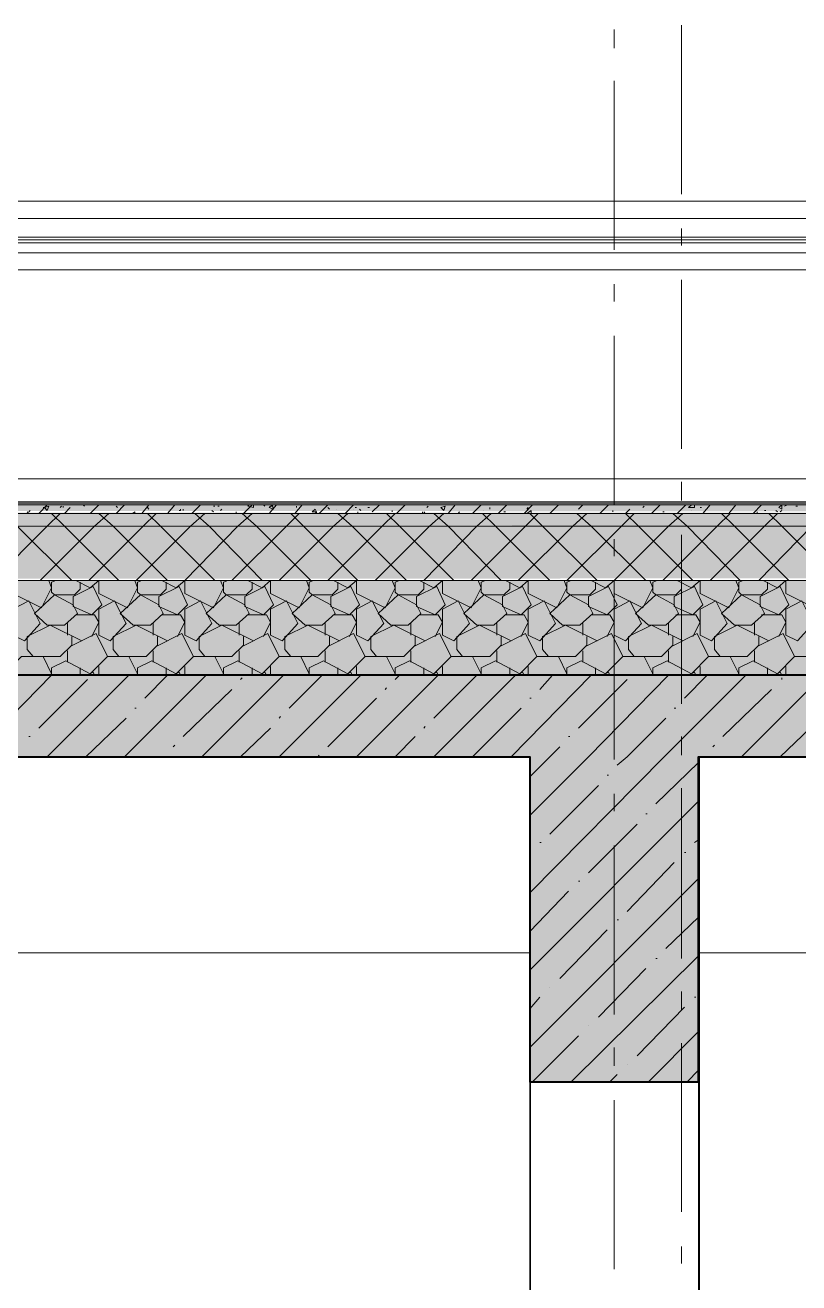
# Model space of a CAD drawing. Header units: millimetres. Extents: x -135211 to 49383, y -8033 to 228499.
# Drawn here: x -93186 to -90898, y 17568 to 21287 of the extents above; entities that cross this region are included whole.
import ezdxf

# ---------------------------------------------------------------- set-up
doc = ezdxf.new("R2010")
doc.units = ezdxf.units.MM
doc.layers.add('PDF _Геометрия', color=7, linetype='Continuous', true_color=0x1d1d1d)
doc.layers.add('PDF _Сплошная заливка', color=7, linetype='Continuous', true_color=0xffffff)

msp = doc.modelspace()

# ---------------------------------------------------------------- hatches: boundary and pattern name
at = {"layer": 'PDF _Сплошная заливка', "transparency": 33554559}
for points in [[(-78050.7, 19936.6), (-78300.5, 19932.4), (-78546, 19928.2), (-79045.5, 19919.7), (-79291, 19915.5), (-79790.5, 19907), (-80036, 19902.8), (-80285.8, 19898.6), (-80531.3, 19894.3), (-81030.8, 19885.9), (-81276.3, 19881.6), (-81775.8, 19873.2), (-101616.2, 19868.9), (-101616.2, 19873.2), (-101802.5, 19881.6), (-101899.8, 19885.9), (-101993, 19890.1), (-102090.3, 19894.3), (-102183.5, 19898.6), (-102280.8, 19902.8), (-102467.1, 19911.3), (-102564.4, 19915.5), (-102657.6, 19919.7), (-102754.9, 19923.9), (-102848.1, 19928.2), (-102945.4, 19932.4), (-103038.5, 19936.6), (-103135.9, 19936.6), (-103135.9, 19911.3), (-103038.5, 19911.3), (-102945.4, 19907), (-102848.1, 19902.8), (-102754.9, 19898.6), (-102657.6, 19894.3), (-102564.4, 19890.1), (-102467.1, 19885.9), (-102373.9, 19881.6), (-102276.6, 19877.4), (-102090.3, 19868.9), (-101993, 19864.7), (-101899.8, 19860.5), (-101802.5, 19856.2), (-101709.4, 19852), (-81674.2, 19847.8), (-81674.2, 19852), (-78059.2, 19911.3), (-77805.2, 19911.3), (-77805.2, 19936.6)], [(-78050.7, 19911.3), (-78300.5, 19907), (-78546, 19902.8), (-79045.5, 19894.3), (-79291, 19890.1), (-79790.5, 19881.6), (-80036, 19877.4), (-80285.8, 19873.2), (-80531.3, 19868.9), (-81030.8, 19860.5), (-81276.3, 19856.2), (-81775.8, 19847.8), (-101616.2, 19843.5), (-101616.2, 19847.8), (-101802.5, 19856.2), (-101899.8, 19860.5), (-101993, 19864.7), (-102090.3, 19868.9), (-102183.5, 19873.2), (-102280.8, 19877.4), (-102467.1, 19885.9), (-102564.4, 19890.1), (-102657.6, 19894.3), (-102754.9, 19898.6), (-102848.1, 19902.8), (-102945.4, 19907), (-103038.5, 19911.3), (-103135.9, 19911.3), (-103135.9, 19873.2), (-103038.5, 19873.2), (-102945.4, 19868.9), (-102848.1, 19864.7), (-102754.9, 19860.5), (-102657.6, 19856.2), (-102564.4, 19852), (-102467.1, 19847.8), (-102373.9, 19843.5), (-102276.6, 19839.3), (-102090.3, 19830.8), (-101993, 19826.6), (-101899.8, 19822.4), (-101802.5, 19818.1), (-101616.2, 19809.7), (-81674.2, 19805.4), (-81674.2, 19809.7), (-81428.7, 19813.9), (-79739.7, 19843.5), (-79494.2, 19847.8), (-78046.5, 19873.2), (-77805.2, 19873.2), (-77805.2, 19911.3)], [(-78050.7, 19873.2), (-78300.5, 19868.9), (-78546, 19864.7), (-79045.5, 19856.2), (-79291, 19852), (-79790.5, 19843.5), (-80036, 19839.3), (-80285.8, 19835.1), (-80531.3, 19830.8), (-81030.8, 19822.4), (-81276.3, 19818.1), (-81775.8, 19809.7), (-101616.2, 19805.4), (-101616.2, 19809.7), (-101802.5, 19818.1), (-101899.8, 19822.4), (-101993, 19826.6), (-102090.3, 19830.8), (-102183.5, 19835.1), (-102280.8, 19839.3), (-102467.1, 19847.8), (-102564.4, 19852), (-102657.6, 19856.2), (-102754.9, 19860.5), (-102848.1, 19864.7), (-102945.4, 19868.9), (-103038.5, 19873.2), (-103135.9, 19873.2), (-103135.9, 19712.3), (-103038.5, 19712.3), (-102945.4, 19708.1), (-102848.1, 19703.8), (-102754.9, 19699.6), (-102657.6, 19695.4), (-102564.4, 19691.1), (-102467.1, 19686.9), (-102280.8, 19678.4), (-102183.5, 19674.2), (-102090.3, 19670), (-101993, 19665.7), (-101899.8, 19661.5), (-101802.5, 19657.3), (-101616.2, 19648.8), (-101171.8, 19644.6), (-101171.8, 19648.8), (-81674.2, 19653), (-78059.2, 19712.3), (-77805.2, 19712.3), (-77805.2, 19873.2)], [(-78050.7, 19712.3), (-78550.2, 19703.8), (-78795.8, 19699.6), (-79295.3, 19691.1), (-79540.8, 19686.9), (-80040.3, 19678.4), (-80285.8, 19674.2), (-80785.3, 19665.7), (-81030.8, 19661.5), (-81780.1, 19648.8), (-101616.2, 19644.6), (-101616.2, 19648.8), (-101802.5, 19657.3), (-101899.8, 19661.5), (-101993, 19665.7), (-102090.3, 19670), (-102183.5, 19674.2), (-102280.8, 19678.4), (-102467.1, 19686.9), (-102564.4, 19691.1), (-102657.6, 19695.4), (-102754.9, 19699.6), (-102848.1, 19703.8), (-102945.4, 19708.1), (-103038.5, 19712.3), (-103135.9, 19712.3), (-103135.9, 19365.2), (-77805.2, 19365.2), (-77805.2, 19712.3)]]:
    msp.add_hatch(color=256, dxfattribs=at).paths.add_polyline_path(points)
h = msp.add_hatch(color=256, dxfattribs=at)
h.paths.add_polyline_path([(-77398.8, 19123.9), (-77398.8, 19364.2), (-103546, 19364.2), (-103546, 19123.9)])
h.paths.add_polyline_path([(146.8, 19123.9), (146.8, 19364.2), (-2304.2, 19364.2), (-2304.2, 19123.9)])
h.paths.add_polyline_path([(-4501.1, 19123.9), (-4501.1, 19364.2), (-25450.6, 19364.2), (-25450.6, 19123.9)])
h.paths.add_polyline_path([(-26102.5, 19123.9), (-26102.5, 19364.2), (-26352.2, 19364.2), (-26352.2, 19123.9)])

# ---------------------------------------------------------------- linework, layer by layer
at = {"layer": 'PDF _Геометрия', "color": 7, "lineweight": 9}
for points in [[(-91444.2, 21219.3), (-91444.2, 21274.3)], [(-91245.2, 20787.5), (-91245.2, 21287)], [(-91444.2, 20622.4), (-91444.2, 21121.9)], [(-82829.9, 20715.5), (-103093.6, 20715.5), (-103059.7, 20660.5), (-103093.6, 20715.5), (-103825.9, 20762.1), (-103855.5, 20766.3), (-82829.9, 20766.3)], [(-91245.2, 20635.1), (-91245.2, 20685.9)], [(-82829.9, 20643.6), (-103123.2, 20643.6), (-103123.2, 20613.9)], [(-82829.9, 20660.5), (-103059.7, 20660.5), (-103072.4, 20652), (-82829.9, 20652)], [(-103127.4, 19945.1), (-103127.4, 20563.1), (-103131.7, 20563.1), (-103135.9, 20563.1), (-103144.4, 20563.1), (-103296.8, 20563.1), (-103296.8, 19365.2), (-103144.4, 19365.2), (-103135.9, 19365.2), (-77805.2, 19365.2)], [(-77805.2, 19945.1), (-77805.2, 19940.9), (-77805.2, 19936.6), (-77805.2, 19911.3), (-77805.2, 19873.2), (-77805.2, 19712.3), (-77805.2, 19365.2), (-77796.7, 19365.2), (-77648.6, 19365.2), (-77648.6, 20563.1), (-77796.7, 20563.1), (-77805.2, 20563.1), (-77809.4, 20563.1), (-77813.7, 20563.1), (-77813.7, 19945.1), (-81775.8, 19877.4), (-101616.2, 19877.4), (-103127.4, 19945.1), (-82863.7, 19945.1)], [(-91245.2, 20034), (-91245.2, 20533.5)], [(-91444.2, 20470), (-91444.2, 20520.8)], [(-91444.2, 19868.9), (-91444.2, 20368.4)], [(-91245.2, 19881.6), (-91245.2, 19936.6)], [(-91444.2, 19716.5), (-91444.2, 19767.3)], [(-91245.2, 19280.5), (-91245.2, 19780)], [(-91444.2, 19115.4), (-91444.2, 19614.9)], [(-91245.2, 19128.1), (-91245.2, 19183.2)], [(-92815.7, 15166), (-91693.9, 15166), (-91693.9, 18544), (-93497.2, 18544), (-91693.9, 18544), (-91693.9, 19123.9)], [(-91691.8, 19121.3), (-91691.8, 6840.3), (-91742.6, 6840.3), (-91793.4, 6840.3), (-91793.4, 9164.4)], [(-91192.3, 19121.3), (-91192.3, 6840.3), (-91192.3, 7441.6)], [(-91444.2, 18963), (-91444.2, 19013.8)], [(-91245.2, 18527), (-91245.2, 19030.8)], [(-91444.2, 18361.9), (-91444.2, 18861.4)], [(-91194.4, 18163), (-91194.4, 15166), (-90466.3, 15166), (-90466.3, 18544), (-91194.4, 18544)], [(-91245.2, 18374.6), (-91245.2, 18429.7)], [(-91444.2, 18209.6), (-91444.2, 18264.6)], [(-91245.2, 17777.8), (-91245.2, 18277.3)], [(-91444.2, 17608.5), (-91444.2, 18108)], [(-91245.2, 17625.4), (-91245.2, 17676.2)]]:
    msp.add_lwpolyline(points, dxfattribs=at)
for points in [[(-103123.2, 20613.9), (-82829.9, 20613.9)], [(-103127.4, 20563.1), (-82829.9, 20563.1)], [(-91194.4, 18544), (-88095.8, 18544), (-88095.8, 19123.9), (-91194.4, 19123.9)]]:
    msp.add_lwpolyline(points, close=True, dxfattribs=at)
at = {"layer": 'PDF _Геометрия', "color": 7, "lineweight": 40}
msp.add_lwpolyline([(-95546, 19123.9), (-91693.9, 19123.9), (-91693.9, 18163), (-91194.4, 18163), (-91194.4, 19123.9), (-88095.8, 19123.9), (-88095.8, 18163), (-87596.3, 18163), (-87596.3, 19123.9), (-83397.1, 19123.9), (-83397.1, 18163), (-82897.6, 18163), (-82897.6, 19123.9), (-77898.3, 19123.9), (-77898.3, 18544), (-77398.8, 18544), (-77398.8, 19123.9), (-77398.8, 19365.2), (-77398.8, 20563.1), (-77648.6, 20563.1), (-77648.6, 19365.2), (-103296.8, 19365.2)], dxfattribs=at)
at = {"layer": 'PDF _Геометрия', "color": 7, "lineweight": 20}
for points in [[(-103131.7, 19945.1), (-103135.9, 19945.1), (-103135.9, 19940.9), (-101616.2, 19873.2), (-81775.8, 19873.2), (-77805.2, 19940.9), (-77805.2, 19945.1), (-77809.4, 19945.1)], [(-103135.9, 19940.9), (-103135.9, 19936.6), (-101616.2, 19868.9), (-81775.8, 19868.9), (-77805.2, 19936.6), (-77805.2, 19940.9)], [(-103135.9, 19936.6), (-103135.9, 19911.3), (-101616.2, 19843.5), (-81775.8, 19843.5), (-77805.2, 19911.3), (-77805.2, 19936.6)], [(-103135.9, 19911.3), (-103135.9, 19873.2), (-101616.2, 19805.4), (-81775.8, 19805.4), (-77805.2, 19873.2), (-77805.2, 19911.3)], [(-103135.9, 19873.2), (-103135.9, 19712.3), (-101616.2, 19644.6), (-81780.1, 19644.6), (-77805.2, 19712.3), (-77805.2, 19873.2)]]:
    msp.add_lwpolyline(points, dxfattribs=at)
at = {"layer": 'PDF _Геометрия', "lineweight": 9}
for points in [[(-93145.9, 19843.5), (-93120.5, 19868.9)], [(-93133.2, 19860.5), (-93128.9, 19860.5)], [(-93103.5, 19868.9), (-93103.5, 19868.9)], [(-93082.4, 19860.5), (-93078.1, 19864.7)], [(-93073.9, 19864.7), (-93073.9, 19860.5)], [(-93069.7, 19843.5), (-93052.7, 19860.5)], [(-93014.6, 19868.9), (-93010.4, 19864.7)], [(-92993.5, 19843.5), (-92968.1, 19868.9)], [(-92917.3, 19843.5), (-92891.9, 19868.9)], [(-92917.3, 19864.7), (-92913, 19860.5)], [(-92841.1, 19843.5), (-92819.9, 19868.9)], [(-92824.1, 19860.5), (-92819.9, 19856.2)], [(-92764.9, 19843.5), (-92743.7, 19868.9)], [(-92692.9, 19843.5), (-92667.5, 19868.9)], [(-92629.4, 19864.7), (-92625.2, 19864.7)], [(-92616.7, 19864.7), (-92612.5, 19864.7)], [(-92591.3, 19868.9), (-92591.3, 19868.9)], [(-92582.9, 19868.9), (-92582.9, 19868.9)], [(-92582.9, 19868.9), (-92582.9, 19868.9)], [(-92574.4, 19868.9), (-92574.4, 19868.9)], [(-92540.5, 19843.5), (-92515.1, 19868.9)], [(-92510.9, 19868.9), (-92510.9, 19860.5), (-92527.8, 19864.7), (-92523.6, 19868.9)], [(-92481.3, 19868.9), (-92477, 19864.7)], [(-92464.3, 19843.5), (-92443.2, 19868.9)], [(-92460.1, 19864.7), (-92455.9, 19864.7)], [(-92388.1, 19843.5), (-92367, 19868.9)], [(-92383.9, 19864.7), (-92383.9, 19860.5)], [(-92316.2, 19843.5), (-92290.8, 19868.9)], [(-92290.8, 19860.5), (-92286.5, 19856.2)], [(-92240, 19843.5), (-92214.6, 19868.9)], [(-92210.3, 19860.5), (-92206.1, 19860.5)], [(-92206.1, 19868.9), (-92206.1, 19868.9)], [(-92206.1, 19868.9), (-92201.9, 19868.9)], [(-92176.5, 19868.9), (-92172.3, 19868.9)], [(-92172.3, 19860.5), (-92168, 19860.5)], [(-92159.6, 19847.8), (-92138.4, 19868.9)], [(-92104.5, 19868.9), (-92100.3, 19868.9)], [(-92087.6, 19843.5), (-92062.2, 19868.9)], [(-91998.7, 19860.5), (-91994.5, 19864.7)], [(-91935.2, 19843.5), (-91914, 19868.9)], [(-91863.2, 19843.5), (-91837.8, 19868.9)], [(-91812.4, 19856.2), (-91812.4, 19860.5)], [(-91787, 19843.5), (-91761.6, 19868.9)], [(-91727.8, 19868.9), (-91723.5, 19868.9)], [(-91710.8, 19843.5), (-91685.4, 19868.9)], [(-91702.4, 19856.2), (-91698.1, 19860.5)], [(-91634.7, 19843.5), (-91609.3, 19868.9)], [(-91550, 19856.2), (-91537.3, 19868.9)], [(-91486.5, 19843.5), (-91461.1, 19868.9)], [(-91384.9, 19868.9), (-91384.9, 19868.9)], [(-91359.5, 19860.5), (-91355.3, 19864.7)], [(-91334.1, 19843.5), (-91308.7, 19868.9)], [(-91257.9, 19843.5), (-91232.5, 19868.9)], [(-91207.1, 19868.9), (-91207.1, 19860.5), (-91224, 19860.5), (-91215.6, 19868.9)], [(-91190.2, 19860.5), (-91185.9, 19860.5)], [(-91181.7, 19843.5), (-91160.5, 19868.9)], [(-91143.6, 19868.9), (-91139.4, 19868.9)], [(-91109.8, 19868.9), (-91109.8, 19868.9)], [(-91105.5, 19843.5), (-91084.4, 19868.9)], [(-91080.1, 19868.9), (-91075.9, 19868.9)], [(-91075.9, 19868.9), (-91075.9, 19868.9)], [(-91033.6, 19843.5), (-91008.2, 19868.9)], [(-91033.6, 19868.9), (-91033.6, 19868.9)], [(-91033.6, 19868.9), (-91033.6, 19868.9)], [(-90940.4, 19864.7), (-90932, 19868.9)], [(-90906.6, 19864.7), (-90902.3, 19864.7)], [(-93281.3, 19644.6), (-93120.5, 19805.4), (-93082.4, 19843.5)], [(-93048.5, 19644.6), (-93209.4, 19805.4), (-93251.7, 19843.5)], [(-93179.7, 19847.8), (-93175.5, 19843.5)], [(-93175.5, 19847.8), (-93171.3, 19852)], [(-93141.6, 19644.6), (-92980.8, 19805.4), (-92938.4, 19843.5)], [(-92908.8, 19644.6), (-93069.7, 19805.4), (-93107.8, 19843.5)], [(-92997.7, 19644.6), (-92836.8, 19805.4), (-92798.7, 19843.5)], [(-92764.9, 19644.6), (-92925.7, 19805.4), (-92968.1, 19843.5)], [(-92870.7, 19843.5), (-92862.2, 19847.8), (-92862.2, 19843.5)], [(-92858, 19644.6), (-92697.2, 19805.4), (-92654.8, 19843.5)], [(-92625.2, 19644.6), (-92786, 19805.4), (-92824.1, 19843.5)], [(-92731, 19852), (-92726.8, 19852), (-92726.8, 19856.2)], [(-92718.3, 19852), (-92718.3, 19856.2)], [(-92608.3, 19644.6), (-92599.8, 19623.4), (-92629.4, 19564.1), (-92714.1, 19606.5), (-92714.1, 19644.6), (-92557.5, 19805.4), (-92515.1, 19843.5)], [(-92485.5, 19644.6), (-92642.1, 19805.4), (-92684.5, 19843.5)], [(-92633.7, 19852), (-92629.4, 19847.8)], [(-92608.3, 19852), (-92604, 19856.2)], [(-92574.4, 19644.6), (-92413.5, 19805.4), (-92375.4, 19843.5)], [(-92561.7, 19847.8), (-92561.7, 19843.5)], [(-92341.6, 19644.6), (-92502.4, 19805.4), (-92544.8, 19843.5)], [(-92536.3, 19847.8), (-92536.3, 19843.5)], [(-92434.7, 19644.6), (-92273.8, 19805.4), (-92231.5, 19843.5)], [(-92201.9, 19644.6), (-92362.7, 19805.4), (-92400.8, 19843.5)], [(-92328.9, 19843.5), (-92324.6, 19847.8), (-92324.6, 19843.5)], [(-92290.8, 19644.6), (-92129.9, 19805.4), (-92091.8, 19843.5)], [(-92265.4, 19856.2), (-92265.4, 19856.2)], [(-92058, 19644.6), (-92218.8, 19805.4), (-92261.1, 19843.5)], [(-92214.6, 19856.2), (-92214.6, 19856.2)], [(-92197.6, 19856.2), (-92193.4, 19852)], [(-92151.1, 19644.6), (-91990.2, 19805.4), (-91947.9, 19843.5)], [(-91918.3, 19644.6), (-92079.1, 19805.4), (-92117.2, 19843.5)], [(-92100.3, 19852), (-92100.3, 19847.8)], [(-92011.4, 19843.5), (-92011.4, 19847.8)], [(-92007.2, 19847.8), (-92002.9, 19843.5)], [(-92007.2, 19644.6), (-91850.5, 19805.4), (-91808.2, 19843.5)], [(-91778.6, 19644.6), (-91935.2, 19805.4), (-91977.5, 19843.5)], [(-91905.6, 19843.5), (-91901.3, 19847.8)], [(-91867.5, 19644.6), (-91706.6, 19805.4), (-91668.5, 19843.5)], [(-91634.7, 19644.6), (-91795.5, 19805.4), (-91833.6, 19843.5)], [(-91829.4, 19852), (-91829.4, 19852)], [(-91770.1, 19847.8), (-91765.9, 19847.8)], [(-91727.8, 19644.6), (-91566.9, 19805.4), (-91524.6, 19843.5)], [(-91702.4, 19843.5), (-91689.7, 19852), (-91689.7, 19843.5)], [(-91495, 19644.6), (-91655.8, 19805.4), (-91693.9, 19843.5)], [(-91583.9, 19644.6), (-91423, 19805.4), (-91384.9, 19843.5)], [(-91351, 19644.6), (-91511.9, 19805.4), (-91554.2, 19843.5)], [(-91448.4, 19847.8), (-91448.4, 19852)], [(-91338.3, 19644.6), (-91329.9, 19623.4), (-91359.5, 19564.1), (-91444.2, 19606.5), (-91444.2, 19644.6), (-91283.3, 19805.4), (-91241, 19843.5)], [(-91211.3, 19644.6), (-91372.2, 19805.4), (-91410.3, 19843.5), (-91397.6, 19856.2)], [(-91300.2, 19847.8), (-91296, 19847.8)], [(-91300.2, 19644.6), (-91139.4, 19805.4), (-91101.3, 19843.5)], [(-91071.7, 19644.6), (-91228.3, 19805.4), (-91270.6, 19843.5)], [(-91215.6, 19852), (-91215.6, 19852)], [(-91160.5, 19644.6), (-90999.7, 19805.4), (-90961.6, 19843.5)], [(-90927.7, 19644.6), (-91088.6, 19805.4), (-91126.7, 19843.5)], [(-91016.6, 19644.6), (-90860, 19805.4), (-90817.7, 19843.5)], [(-90999.7, 19852), (-90995.5, 19852)], [(-90788, 19644.6), (-90948.9, 19805.4), (-90987, 19843.5)], [(-90965.8, 19852), (-90961.6, 19847.8)], [(-90953.1, 19847.8), (-90948.9, 19852)], [(-93289.8, 19644.6), (-93247.5, 19623.4), (-93222.1, 19644.6), (-93222.1, 19606.5), (-93137.4, 19564.1), (-93107.8, 19623.4), (-93116.2, 19644.6)], [(-93095.1, 19644.6), (-93107.8, 19640.3), (-93107.8, 19610.7), (-93099.3, 19602.2), (-93158.6, 19547.2), (-93120.5, 19513.3), (-93069.7, 19513.3), (-93031.6, 19547.2), (-93044.3, 19572.6), (-93099.3, 19602.2), (-93040, 19602.2), (-93023.1, 19619.2), (-93023.1, 19640.3)], [(-93035.8, 19644.6), (-92993.5, 19623.4), (-92968.1, 19644.6), (-92968.1, 19606.5), (-92883.4, 19564.1), (-92853.8, 19623.4), (-92862.2, 19644.6)], [(-92841.1, 19644.6), (-92853.8, 19640.3), (-92853.8, 19610.7), (-92845.3, 19602.2), (-92904.6, 19547.2), (-92866.5, 19513.3), (-92815.7, 19513.3), (-92777.6, 19547.2), (-92790.3, 19572.6), (-92845.3, 19602.2), (-92786, 19602.2), (-92769.1, 19619.2), (-92769.1, 19640.3)], [(-92781.8, 19644.6), (-92739.5, 19623.4), (-92714.1, 19644.6)], [(-92587.1, 19644.6), (-92599.8, 19640.3), (-92599.8, 19610.7), (-92591.3, 19602.2), (-92650.6, 19547.2), (-92612.5, 19513.3), (-92561.7, 19513.3), (-92523.6, 19547.2), (-92536.3, 19572.6), (-92591.3, 19602.2), (-92532.1, 19602.2), (-92515.1, 19619.2), (-92515.1, 19640.3)], [(-92527.8, 19644.6), (-92485.5, 19623.4), (-92460.1, 19644.6), (-92460.1, 19606.5), (-92375.4, 19564.1), (-92345.8, 19623.4), (-92354.3, 19644.6)], [(-92333.1, 19644.6), (-92345.8, 19640.3), (-92345.8, 19610.7), (-92337.3, 19602.2), (-92396.6, 19547.2), (-92358.5, 19513.3), (-92307.7, 19513.3), (-92269.6, 19547.2), (-92282.3, 19572.6), (-92337.3, 19602.2), (-92278.1, 19602.2), (-92261.1, 19619.2), (-92261.1, 19640.3)], [(-92273.8, 19644.6), (-92231.5, 19623.4), (-92206.1, 19644.6), (-92206.1, 19606.5), (-92121.5, 19564.1), (-92091.8, 19623.4), (-92100.3, 19644.6)], [(-92079.1, 19644.6), (-92091.8, 19640.3), (-92091.8, 19610.7), (-92083.4, 19602.2), (-92142.6, 19547.2), (-92104.5, 19513.3), (-92053.7, 19513.3), (-92015.6, 19547.2), (-92028.3, 19572.6), (-92083.4, 19602.2), (-92024.1, 19602.2), (-92007.2, 19619.2), (-92007.2, 19640.3)], [(-92019.9, 19644.6), (-91977.5, 19623.4), (-91952.1, 19644.6), (-91952.1, 19606.5), (-91867.5, 19564.1), (-91837.8, 19623.4), (-91846.3, 19644.6)], [(-91825.1, 19644.6), (-91837.8, 19640.3), (-91837.8, 19610.7), (-91829.4, 19602.2), (-91888.6, 19547.2), (-91850.5, 19513.3), (-91799.7, 19513.3), (-91761.6, 19547.2), (-91774.3, 19572.6), (-91829.4, 19602.2), (-91770.1, 19602.2), (-91753.2, 19619.2), (-91753.2, 19640.3)], [(-91765.9, 19644.6), (-91723.5, 19623.4), (-91698.1, 19644.6), (-91698.1, 19606.5), (-91613.5, 19564.1), (-91583.9, 19623.4), (-91592.3, 19644.6)], [(-91571.2, 19644.6), (-91583.9, 19640.3), (-91583.9, 19610.7), (-91575.4, 19602.2), (-91634.7, 19547.2), (-91596.6, 19513.3), (-91545.8, 19513.3), (-91507.7, 19547.2), (-91520.4, 19572.6), (-91575.4, 19602.2), (-91516.1, 19602.2), (-91499.2, 19619.2), (-91499.2, 19640.3)], [(-91511.9, 19644.6), (-91469.6, 19623.4), (-91444.2, 19644.6)], [(-91317.2, 19644.6), (-91329.9, 19640.3), (-91329.9, 19610.7), (-91321.4, 19602.2), (-91380.7, 19547.2), (-91342.6, 19513.3), (-91291.8, 19513.3), (-91253.7, 19547.2), (-91266.4, 19572.6), (-91321.4, 19602.2), (-91262.1, 19602.2), (-91245.2, 19619.2), (-91245.2, 19640.3)], [(-91257.9, 19644.6), (-91215.6, 19623.4), (-91190.2, 19644.6), (-91190.2, 19606.5), (-91105.5, 19564.1), (-91075.9, 19623.4), (-91084.4, 19644.6)], [(-91063.2, 19644.6), (-91075.9, 19640.3), (-91075.9, 19610.7), (-91067.4, 19602.2), (-91126.7, 19547.2), (-91088.6, 19513.3), (-91037.8, 19513.3), (-90999.7, 19547.2), (-91012.4, 19572.6), (-91067.4, 19602.2), (-91008.2, 19602.2), (-90991.2, 19619.2), (-90991.2, 19640.3)], [(-91003.9, 19644.6), (-90961.6, 19623.4), (-90936.2, 19644.6), (-90936.2, 19606.5), (-90851.5, 19564.1), (-90821.9, 19623.4), (-90830.4, 19644.6)], [(-92989.2, 19479.5), (-92968.1, 19521.8), (-92980.8, 19543), (-93035.8, 19543)], [(-92735.2, 19479.5), (-92714.1, 19521.8), (-92726.8, 19543), (-92781.8, 19543)], [(-92481.3, 19479.5), (-92460.1, 19521.8), (-92472.8, 19543), (-92527.8, 19543)], [(-92227.3, 19479.5), (-92206.1, 19521.8), (-92218.8, 19543), (-92273.8, 19543)], [(-91973.3, 19479.5), (-91952.1, 19521.8), (-91964.8, 19543), (-92019.9, 19543)], [(-91719.3, 19479.5), (-91698.1, 19521.8), (-91710.8, 19543), (-91765.9, 19543)], [(-91465.3, 19479.5), (-91444.2, 19521.8), (-91456.9, 19543), (-91511.9, 19543)], [(-91211.3, 19479.5), (-91190.2, 19521.8), (-91202.9, 19543), (-91262.1, 19543)], [(-90957.4, 19479.5), (-90936.2, 19521.8), (-90948.9, 19543), (-91008.2, 19543)], [(-93162.8, 19420.2), (-93179.7, 19441.4), (-93179.7, 19479.5), (-93112, 19513.3), (-93018.9, 19466.8)], [(-93061.2, 19483.7), (-93061.2, 19517.6)], [(-93052.7, 19449.8), (-92976.5, 19487.9), (-92942.7, 19420.2)], [(-92908.8, 19420.2), (-92925.7, 19441.4), (-92925.7, 19479.5), (-92858, 19513.3), (-92764.9, 19466.8)], [(-92807.2, 19483.7), (-92807.2, 19517.6)], [(-92798.7, 19449.8), (-92722.6, 19487.9), (-92688.7, 19420.2)], [(-92654.8, 19420.2), (-92671.8, 19441.4), (-92671.8, 19479.5), (-92604, 19513.3), (-92510.9, 19466.8)], [(-92553.2, 19483.7), (-92553.2, 19517.6)], [(-92544.8, 19449.8), (-92468.6, 19487.9), (-92434.7, 19420.2)], [(-92400.8, 19420.2), (-92417.8, 19441.4), (-92417.8, 19479.5), (-92350, 19513.3), (-92256.9, 19466.8)], [(-92299.2, 19483.7), (-92299.2, 19517.6)], [(-92290.8, 19449.8), (-92214.6, 19487.9), (-92180.7, 19420.2)], [(-92146.9, 19420.2), (-92163.8, 19441.4), (-92163.8, 19479.5), (-92096.1, 19513.3), (-92002.9, 19466.8)], [(-92045.3, 19483.7), (-92045.3, 19517.6)], [(-92036.8, 19449.8), (-91960.6, 19487.9), (-91926.7, 19420.2)], [(-91892.9, 19420.2), (-91909.8, 19441.4), (-91909.8, 19479.5), (-91842.1, 19513.3), (-91748.9, 19466.8)], [(-91791.3, 19483.7), (-91791.3, 19517.6)], [(-91782.8, 19449.8), (-91706.6, 19487.9), (-91672.7, 19420.2)], [(-91638.9, 19420.2), (-91655.8, 19441.4), (-91655.8, 19479.5), (-91588.1, 19513.3), (-91495, 19466.8)], [(-91537.3, 19483.7), (-91537.3, 19517.6)], [(-91528.8, 19449.8), (-91452.6, 19487.9), (-91418.8, 19420.2)], [(-91384.9, 19420.2), (-91401.8, 19441.4), (-91401.8, 19479.5), (-91334.1, 19513.3), (-91241, 19466.8)], [(-91283.3, 19483.7), (-91283.3, 19517.6)], [(-91274.8, 19449.8), (-91198.6, 19487.9), (-91164.8, 19420.2)], [(-91130.9, 19420.2), (-91147.8, 19441.4), (-91147.8, 19479.5), (-91080.1, 19513.3), (-90987, 19466.8)], [(-91029.3, 19483.7), (-91029.3, 19517.6)], [(-91020.9, 19449.8), (-90944.7, 19487.9), (-90910.8, 19420.2)], [(-93361.7, 19365.2), (-93361.7, 19386.3), (-93319.4, 19407.5), (-93247.5, 19369.4), (-93196.7, 19420.2), (-93082.4, 19420.2), (-93048.5, 19454.1), (-93048.5, 19479.5)], [(-93344.8, 19123.9), (-93107.8, 19365.2), (-93107.8, 19386.3), (-93065.4, 19407.5), (-92993.5, 19369.4), (-92942.7, 19420.2), (-92828.4, 19420.2), (-92794.5, 19454.1), (-92794.5, 19479.5)], [(-92853.8, 19365.2), (-92853.8, 19386.3), (-92811.4, 19407.5), (-92739.5, 19369.4), (-92688.7, 19420.2), (-92574.4, 19420.2), (-92540.5, 19454.1), (-92540.5, 19479.5)], [(-92599.8, 19365.2), (-92599.8, 19386.3), (-92557.5, 19407.5), (-92485.5, 19369.4), (-92434.7, 19420.2), (-92320.4, 19420.2), (-92286.5, 19454.1), (-92286.5, 19479.5)], [(-92345.8, 19365.2), (-92345.8, 19386.3), (-92303.5, 19407.5), (-92231.5, 19369.4), (-92180.7, 19420.2), (-92066.4, 19420.2), (-92032.6, 19454.1), (-92032.6, 19479.5)], [(-92091.8, 19365.2), (-92091.8, 19386.3), (-92049.5, 19407.5), (-91977.5, 19369.4), (-91926.7, 19420.2), (-91812.4, 19420.2), (-91778.6, 19454.1), (-91778.6, 19479.5)], [(-91837.8, 19365.2), (-91837.8, 19386.3), (-91795.5, 19407.5), (-91723.5, 19369.4), (-91672.7, 19420.2), (-91558.5, 19420.2), (-91524.6, 19454.1), (-91524.6, 19479.5)], [(-91583.9, 19365.2), (-91583.9, 19386.3), (-91541.5, 19407.5), (-91469.6, 19369.4), (-91418.8, 19420.2), (-91304.5, 19420.2), (-91270.6, 19454.1), (-91270.6, 19479.5)], [(-91329.9, 19365.2), (-91329.9, 19386.3), (-91287.5, 19407.5), (-91215.6, 19369.4), (-91164.8, 19420.2), (-91050.5, 19420.2), (-91016.6, 19454.1), (-91016.6, 19479.5)], [(-91075.9, 19365.2), (-91075.9, 19386.3), (-91033.6, 19407.5), (-90961.6, 19369.4), (-90910.8, 19420.2), (-90796.5, 19420.2), (-90762.6, 19454.1), (-90762.6, 19479.5)], [(-93112, 19365.2), (-93107.8, 19369.4), (-93133.2, 19420.2)], [(-93061.2, 19403.3), (-93061.2, 19437.1)], [(-92858, 19365.2), (-92853.8, 19369.4), (-92879.2, 19420.2)], [(-92807.2, 19403.3), (-92807.2, 19437.1)], [(-92604, 19365.2), (-92599.8, 19369.4), (-92625.2, 19420.2)], [(-92553.2, 19403.3), (-92553.2, 19437.1)], [(-92350, 19365.2), (-92345.8, 19369.4), (-92371.2, 19420.2)], [(-92299.2, 19403.3), (-92299.2, 19437.1)], [(-92096.1, 19365.2), (-92091.8, 19369.4), (-92117.2, 19420.2)], [(-92045.3, 19403.3), (-92045.3, 19437.1)], [(-91842.1, 19365.2), (-91837.8, 19369.4), (-91863.2, 19420.2)], [(-91791.3, 19403.3), (-91791.3, 19437.1)], [(-91588.1, 19365.2), (-91583.9, 19369.4), (-91609.3, 19420.2)], [(-91537.3, 19403.3), (-91537.3, 19437.1)], [(-91334.1, 19365.2), (-91329.9, 19369.4), (-91355.3, 19420.2)], [(-91283.3, 19403.3), (-91283.3, 19437.1)], [(-91080.1, 19365.2), (-91075.9, 19369.4), (-91101.3, 19420.2)], [(-91067.4, 19123.9), (-90826.1, 19365.2), (-90821.9, 19369.4), (-90847.3, 19420.2)], [(-91029.3, 19403.3), (-91029.3, 19437.1)], [(-93023.1, 19365.2), (-93023.1, 19386.3)], [(-92968.1, 19365.2), (-92968.1, 19390.6)], [(-92769.1, 19365.2), (-92769.1, 19386.3)], [(-92714.1, 19365.2), (-92714.1, 19390.6)], [(-92515.1, 19365.2), (-92515.1, 19386.3)], [(-92460.1, 19365.2), (-92460.1, 19390.6)], [(-92261.1, 19365.2), (-92261.1, 19386.3)], [(-92206.1, 19365.2), (-92206.1, 19390.6)], [(-92007.2, 19365.2), (-92007.2, 19386.3)], [(-91952.1, 19365.2), (-91952.1, 19390.6)], [(-91753.2, 19365.2), (-91753.2, 19386.3)], [(-91698.1, 19365.2), (-91698.1, 19390.6)], [(-91499.2, 19365.2), (-91499.2, 19386.3)], [(-91444.2, 19365.2), (-91444.2, 19390.6)], [(-91245.2, 19365.2), (-91245.2, 19386.3)], [(-91190.2, 19365.2), (-91190.2, 19390.6)], [(-90991.2, 19365.2), (-90991.2, 19386.3)], [(-90936.2, 19365.2), (-90936.2, 19390.6)], [(-93145.9, 19208.6), (-93001.9, 19352.5)], [(-93120.5, 19123.9), (-92879.2, 19365.2)], [(-93023.1, 19365.2), (-93023.1, 19365.2)], [(-92980.8, 19365.2), (-92985, 19373.7), (-93001.9, 19365.2)], [(-92891.9, 19123.9), (-92650.6, 19365.2)], [(-92832.6, 19297.5), (-92764.9, 19365.2)], [(-92769.1, 19365.2), (-92769.1, 19365.2)], [(-92726.8, 19365.2), (-92731, 19373.7), (-92747.9, 19365.2)], [(-92663.3, 19123.9), (-92422, 19365.2)], [(-92549, 19352.5), (-92544.8, 19356.7)], [(-92515.1, 19365.2), (-92515.1, 19365.2)], [(-92472.8, 19365.2), (-92477, 19373.7), (-92494, 19365.2)], [(-92434.7, 19123.9), (-92193.4, 19365.2)], [(-92405.1, 19267.8), (-92307.7, 19365.2)], [(-92261.1, 19365.2), (-92261.1, 19365.2)], [(-92218.8, 19365.2), (-92223, 19373.7), (-92240, 19365.2)], [(-92206.1, 19123.9), (-91964.8, 19365.2), (-91969.1, 19373.7), (-91986, 19365.2)], [(-92091.8, 19352.5), (-92079.1, 19365.2)], [(-92007.2, 19365.2), (-92007.2, 19365.2)], [(-91977.5, 19123.9), (-91736.2, 19365.2)], [(-91977.5, 19238.2), (-91850.5, 19365.2)], [(-91753.2, 19365.2), (-91753.2, 19365.2)], [(-91748.9, 19123.9), (-91511.9, 19365.2)], [(-91710.8, 19365.2), (-91715.1, 19373.7), (-91732, 19365.2)], [(-91693.9, 18950.3), (-91520.4, 19123.9), (-91283.3, 19365.2)], [(-91693.9, 18721.8), (-91296, 19123.9), (-91054.7, 19365.2)], [(-91664.3, 19322.9), (-91626.2, 19365.2)], [(-91550, 19208.6), (-91406.1, 19352.5)], [(-91499.2, 19365.2), (-91499.2, 19365.2)], [(-91456.9, 19365.2), (-91461.1, 19373.7), (-91478, 19365.2)], [(-91245.2, 19365.2), (-91245.2, 19365.2)], [(-91236.7, 19297.5), (-91169, 19365.2)], [(-91202.9, 19365.2), (-91207.1, 19373.7), (-91224, 19365.2)], [(-90991.2, 19365.2), (-90991.2, 19365.2)], [(-90948.9, 19365.2), (-90953.1, 19373.7), (-90970.1, 19365.2)], [(-90948.9, 19352.5), (-90948.9, 19356.7)], [(-92718.3, 19183.2), (-92574.4, 19322.9)], [(-92121.5, 19322.9), (-92117.2, 19327.1)], [(-91122.5, 19183.2), (-90978.5, 19322.9)], [(-92862.2, 19267.8), (-92858, 19267.8)], [(-92290.8, 19153.5), (-92146.9, 19297.5)], [(-91863.2, 19123.9), (-91719.3, 19267.8)], [(-91693.9, 19297.5), (-91689.7, 19297.5)], [(-91266.4, 19267.8), (-91262.1, 19267.8)], [(-93006.2, 19123.9), (-92887.6, 19238.2)], [(-92434.7, 19238.2), (-92430.5, 19242.4)], [(-91435.7, 19098.5), (-91406.1, 19123.9), (-91291.8, 19238.2)], [(-92549, 19123.9), (-92460.1, 19208.6)], [(-92007.2, 19208.6), (-92002.9, 19212.8)], [(-90953.1, 19123.9), (-90864.2, 19208.6)], [(-93175.5, 19183.2), (-93171.3, 19183.2)], [(-92747.9, 19153.5), (-92743.7, 19157.8)], [(-92091.8, 19123.9), (-92032.6, 19183.2)], [(-91693.9, 19064.6), (-91634.7, 19123.9), (-91605, 19153.5)], [(-91579.6, 19183.2), (-91575.4, 19183.2)], [(-91152.1, 19153.5), (-91147.8, 19157.8)], [(-92777.6, 19123.9), (-92773.3, 19123.9)], [(-92320.4, 19123.9), (-92316.2, 19128.1)], [(-91181.7, 19123.9), (-91177.5, 19123.9)], [(-91321.4, 18984.2), (-91194.4, 19107)], [(-91465.3, 19068.9), (-91461.1, 19068.9)], [(-91634.7, 18895.3), (-91490.7, 19039.2)], [(-91693.9, 18493.2), (-91194.4, 18992.7)], [(-91351, 18954.6), (-91346.8, 18954.6)], [(-91520.4, 18781), (-91376.4, 18924.9)], [(-91664.3, 18869.9), (-91660, 18869.9)], [(-91207.1, 18869.9), (-91194.4, 18878.4)], [(-91693.9, 18836.1), (-91693.9, 18840.3)], [(-91236.7, 18840.3), (-91232.5, 18840.3)], [(-91406.1, 18666.7), (-91266.4, 18810.7)], [(-91693.9, 18264.6), (-91194.4, 18764.1)], [(-91550, 18755.6), (-91545.8, 18755.6)], [(-91693.9, 18607.5), (-91579.6, 18726)], [(-91435.7, 18641.3), (-91431.5, 18641.3)], [(-91291.8, 18556.7), (-91194.4, 18649.8)], [(-91605, 18467.8), (-91465.3, 18611.7)], [(-91571.2, 18163), (-91194.4, 18535.5)], [(-91321.4, 18527), (-91317.2, 18527)], [(-91490.7, 18353.5), (-91351, 18497.4)], [(-91693.9, 18378.9), (-91664.3, 18412.7)], [(-91634.7, 18442.4), (-91634.7, 18442.4)], [(-91207.1, 18412.7), (-91202.9, 18412.7)], [(-91376.4, 18239.2), (-91236.7, 18383.1)], [(-91685.4, 18163), (-91550, 18298.5)], [(-91520.4, 18328.1), (-91520.4, 18328.1)], [(-91342.6, 18163), (-91194.4, 18311.2)], [(-91406.1, 18213.8), (-91406.1, 18213.8)], [(-91228.3, 18163), (-91194.4, 18196.9)], [(-91456.9, 18163), (-91435.7, 18184.2)]]:
    msp.add_lwpolyline(points, dxfattribs=at)
for points in [[(-93116.2, 19864.7), (-93120.5, 19852), (-93128.9, 19860.5)], [(-92455.9, 19868.9), (-92451.6, 19856.2), (-92464.3, 19860.5)], [(-91943.7, 19864.7), (-91947.9, 19852), (-91956.4, 19860.5)], [(-90948.9, 19868.9), (-90948.9, 19856.2), (-90957.4, 19860.5)], [(-92328.9, 19856.2), (-92324.6, 19847.8), (-92337.3, 19847.8)], [(-92201.9, 19847.8), (-92201.9, 19843.5)], [(-91020.9, 19847.8), (-91020.9, 19843.5)], [(-93044.3, 19598), (-93044.3, 19568.4), (-92989.2, 19543), (-92959.6, 19572.6), (-92985, 19627.6)], [(-92790.3, 19598), (-92790.3, 19568.4), (-92735.2, 19543), (-92705.6, 19572.6), (-92731, 19627.6)], [(-92536.3, 19598), (-92536.3, 19568.4), (-92481.3, 19543), (-92451.6, 19572.6), (-92477, 19627.6)], [(-92282.3, 19598), (-92282.3, 19568.4), (-92227.3, 19543), (-92197.6, 19572.6), (-92223, 19627.6)], [(-92028.3, 19598), (-92028.3, 19568.4), (-91973.3, 19543), (-91943.7, 19572.6), (-91969.1, 19627.6)], [(-91774.3, 19598), (-91774.3, 19568.4), (-91719.3, 19543), (-91689.7, 19572.6), (-91715.1, 19627.6)], [(-91520.4, 19598), (-91520.4, 19568.4), (-91465.3, 19543), (-91435.7, 19572.6), (-91461.1, 19627.6)], [(-91266.4, 19598), (-91266.4, 19568.4), (-91211.3, 19543), (-91181.7, 19572.6), (-91207.1, 19627.6)], [(-91012.4, 19598), (-91012.4, 19568.4), (-90957.4, 19543), (-90927.7, 19572.6), (-90953.1, 19627.6)], [(-93222.1, 19483.7), (-93222.1, 19559.9), (-93175.5, 19585.3), (-93141.6, 19517.6), (-93188.2, 19466.8)], [(-92968.1, 19483.7), (-92968.1, 19559.9), (-92921.5, 19585.3), (-92887.6, 19517.6), (-92934.2, 19466.8)], [(-92714.1, 19483.7), (-92714.1, 19559.9), (-92667.5, 19585.3), (-92633.7, 19517.6), (-92680.2, 19466.8)], [(-92460.1, 19483.7), (-92460.1, 19559.9), (-92413.5, 19585.3), (-92379.7, 19517.6), (-92426.2, 19466.8)], [(-92206.1, 19483.7), (-92206.1, 19559.9), (-92159.6, 19585.3), (-92125.7, 19517.6), (-92172.3, 19466.8)], [(-91952.1, 19483.7), (-91952.1, 19559.9), (-91905.6, 19585.3), (-91871.7, 19517.6), (-91918.3, 19466.8)], [(-91698.1, 19483.7), (-91698.1, 19559.9), (-91651.6, 19585.3), (-91617.7, 19517.6), (-91664.3, 19466.8)], [(-91444.2, 19483.7), (-91444.2, 19559.9), (-91397.6, 19585.3), (-91363.7, 19517.6), (-91410.3, 19466.8)], [(-91190.2, 19483.7), (-91190.2, 19559.9), (-91143.6, 19585.3), (-91109.8, 19517.6), (-91156.3, 19466.8)], [(-90936.2, 19483.7), (-90936.2, 19559.9), (-90889.6, 19585.3), (-90855.8, 19517.6), (-90902.3, 19466.8)]]:
    msp.add_lwpolyline(points, close=True, dxfattribs=at)
at = {"layer": 'PDF _Сплошная заливка', "lineweight": 5, "transparency": 33554559}
msp.add_solid([(-91693.9, 19123.9), (-91693.9, 18163), (-91194.4, 19123.9), (-91194.4, 18163)], dxfattribs=at)

doc.saveas('drawing.dxf')
